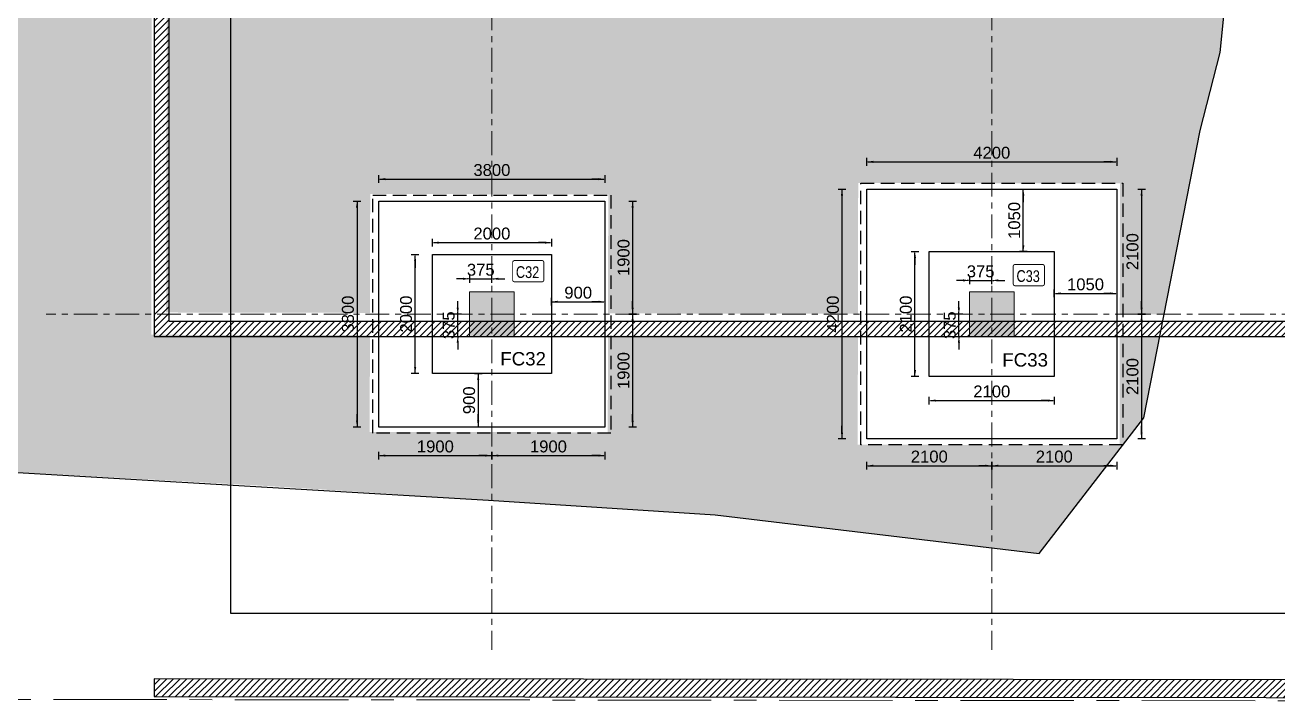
# Model space of a CAD drawing. Extents: x 1878645 to 3043969, y -1160829 to -603973.
# Drawn here: x 2087886 to 2108940, y -683614 to -672232 of the extents above; entities that cross this region are included whole.
import ezdxf
from ezdxf.enums import TextEntityAlignment as Align

# ---------------------------------------------------------------- set-up
doc = ezdxf.new("R2010")
doc.units = 0
doc.header["$LTSCALE"] = 100
doc.header["$PDMODE"] = 66
for name, pattern in [('Center', [50.8, 31.75, -6.35, 6.35, -6.35]), ('Grids', [7, 4, -1, 1, -1]), ('SCHidden', [0.375, 0.25, -0.125])]:
    doc.linetypes.add(name, pattern=pattern)
doc.layers.get('Defpoints').update_dxf_attribs({"lineweight": 0})
for name, color, linetype in [('A-DIMN-100', 5, 'Continuous'), ('COMMENTS', 30, 'Continuous'), ('Dim', 3, 'Continuous'), ('Footing', 5, 'Continuous'), ('Footing Nos', 4, 'Continuous'), ('LATLONG', 7, 'Continuous'), ('PCC', 2, 'Continuous'), ('RETAIN-WALL', 1, 'Continuous')]:
    doc.layers.add(name, color=color, linetype=linetype)
for name, color, linetype, lineweight in [('A-GRID', 8, 'Grids', 0), ('A-SITE-BDRY', 6, 'Center', 70), ('ECO COL', 6, 'Continuous', 0), ('Eco_  CNO', 7, 'Continuous', 25)]:
    doc.layers.add(name, color=color, linetype=linetype, lineweight=lineweight)
doc.styles.add('ARIAL', font='arial.ttf')
doc.styles.add('ITA', font='simplex.shx')
doc.styles.add('SC-BBS1', font='SansSerif')
doc.dimstyles.new('A-150-DIM-EXT_MAIN(FT)', dxfattribs={"dimscale": 0, "dimtxt": 200, "dimasz": 18, "dimexe": 100, "dimexo": 100, "dimgap": 50, "dimtad": 1, "dimdec": 0, "dimdsep": 46, "dimtxsty": 'ARIAL', "dimblk": 'A3', "dimcen": 0.025, "dimse1": 1, "dimse2": 1, "dimclrd": 256, "dimclre": 256, "dimclrt": 7, "dimazin": 2, "dimtfac": 1, "dimtdec": 0, "dimtix": 1, "dimtmove": 2, "dimatfit": 3, "dimldrblk": 'WSA-DOT-100', "dimfxl": 1, "dimtolj": 1, "dimtzin": 0, "dimarcsym": 0})

# ---------------------------------------------------------------- blocks, each defined once
blk = doc.blocks.new('A2')
at = {"layer": 'Dim', "linetype": 'ByBlock', "lineweight": -2, "extrusion": (0, 0, -1)}
blk.add_lwpolyline([(6, 0), (12.2, 0)], dxfattribs=at)
blk.add_solid([(6, -1), (0, 0), (6, 1)], dxfattribs=at)
blk = doc.blocks.new('A3')
at = {"layer": 'Dim', "linetype": 'ByBlock', "lineweight": -2}
blk.add_line((0, 3.6), (0, -3.6), dxfattribs=at)
blk.add_blockref('A2', (0, 0), dxfattribs=at)
blk = doc.blocks.new('*D380')
at = {"layer": 'Defpoints', "color": 0, "transparency": 16777216}
for p in [(2095731, -676499), (2095356, -676717), (2095731, -676717)]:
    blk.add_point(p, dxfattribs=at)
at = {"layer": 'Dim', "lineweight": -2, "transparency": 16777216}
for p, q in [((2095338, -676499), (2095320, -676499)), ((2095356, -676499), (2095731, -676499)), ((2095749, -676499), (2095767, -676499))]:
    blk.add_line(p, q, dxfattribs=at)
at = {"layer": 'Dim', "lineweight": -2, "transparency": 16777216, "xscale": 18, "yscale": 18, "zscale": 18}
blk.add_blockref('A3', (2095356, -676499), dxfattribs=at)
at = {"layer": 'Dim', "lineweight": -2, "transparency": 16777216, "xscale": 18, "yscale": 18, "zscale": 18, "rotation": 180}
blk.add_blockref('A3', (2095731, -676499), dxfattribs=at)
at = {"layer": 'Dim', "color": 7, "transparency": 16777216, "insert": (2095544, -676347), "char_height": 200, "attachment_point": 5, "style": 'ARIAL'}
blk.add_mtext('\\A1;375', dxfattribs=at)
blk = doc.blocks.new('WSA-DOT-100')
at = {"layer": 'A-DIMN-100', "color": 5}
for p, q in [((0, -200), (0, 200)), ((-200, 0), (200, 0))]:
    blk.add_line(p, q, dxfattribs=at)
at = {"layer": 'A-DIMN-100', "color": 1, "const_width": 60}
blk.add_lwpolyline([(-30, 0, 1), (30, 0, 1)], format="xyb", close=True, dxfattribs=at)
blk = doc.blocks.new('*D381')
at = {"layer": 'Defpoints', "color": 0, "transparency": 16777216}
for p in [(2095157, -677092), (2095356, -677092), (2095356, -677467)]:
    blk.add_point(p, dxfattribs=at)
at = {"layer": 'Dim', "lineweight": -2, "transparency": 16777216}
for p, q in [((2095157, -677074), (2095157, -677056)), ((2095157, -677467), (2095157, -677092)), ((2095157, -677485), (2095157, -677503))]:
    blk.add_line(p, q, dxfattribs=at)
at = {"layer": 'Dim', "lineweight": -2, "transparency": 16777216, "xscale": 18, "yscale": 18, "zscale": 18}
for p, rotation in [((2095157, -677092), 270), ((2095157, -677467), 90)]:
    blk.add_blockref('A3', p, dxfattribs=dict(at, rotation=rotation))
at = {"layer": 'Dim', "color": 7, "transparency": 16777216, "insert": (2095005, -677280), "char_height": 200, "attachment_point": 5, "rotation": 90, "style": 'ARIAL'}
blk.add_mtext('\\A1;375', dxfattribs=at)
blk = doc.blocks.new('*D382')
at = {"layer": 'Defpoints', "color": 0, "transparency": 16777216}
for p in [(2096731, -676876), (2097631, -676876), (2097631, -676885)]:
    blk.add_point(p, dxfattribs=at)
at = {"layer": 'Dim', "lineweight": -2, "transparency": 16777216}
blk.add_line((2096749, -676885), (2097613, -676885), dxfattribs=at)
at = {"layer": 'Dim', "lineweight": -2, "transparency": 16777216, "xscale": 18, "yscale": 18, "zscale": 18, "rotation": 180}
blk.add_blockref('A3', (2096731, -676885), dxfattribs=at)
at = {"layer": 'Dim', "lineweight": -2, "transparency": 16777216, "xscale": 18, "yscale": 18, "zscale": 18}
blk.add_blockref('A3', (2097631, -676885), dxfattribs=at)
at = {"layer": 'Dim', "color": 7, "transparency": 16777216, "insert": (2097181, -676733), "char_height": 200, "attachment_point": 5, "style": 'ARIAL'}
blk.add_mtext('\\A1;900', dxfattribs=at)
blk = doc.blocks.new('*D383')
at = {"layer": 'Defpoints', "color": 0, "transparency": 16777216}
for p in [(2095526, -678092), (2095501, -678992), (2095526, -678992)]:
    blk.add_point(p, dxfattribs=at)
at = {"layer": 'Dim', "lineweight": -2, "transparency": 16777216}
blk.add_line((2095501, -678110), (2095501, -678974), dxfattribs=at)
at = {"layer": 'Dim', "lineweight": -2, "transparency": 16777216, "xscale": 18, "yscale": 18, "zscale": 18}
for p, rotation in [((2095501, -678092), 90), ((2095501, -678992), 270)]:
    blk.add_blockref('A3', p, dxfattribs=dict(at, rotation=rotation))
at = {"layer": 'Dim', "color": 7, "transparency": 16777216, "insert": (2095349, -678542), "char_height": 200, "attachment_point": 5, "rotation": 90, "style": 'ARIAL'}
blk.add_mtext('\\A1;900', dxfattribs=at)
blk = doc.blocks.new('*D384')
at = {"layer": 'Defpoints', "color": 0, "transparency": 16777216}
for p in [(2094441, -676092), (2094731, -676092), (2094731, -678092)]:
    blk.add_point(p, dxfattribs=at)
at = {"layer": 'Dim', "lineweight": -2, "transparency": 16777216}
blk.add_line((2094441, -678074), (2094441, -676110), dxfattribs=at)
at = {"layer": 'Dim', "lineweight": -2, "transparency": 16777216, "xscale": 18, "yscale": 18, "zscale": 18}
for p, rotation in [((2094441, -676092), 90), ((2094441, -678092), 270)]:
    blk.add_blockref('A3', p, dxfattribs=dict(at, rotation=rotation))
at = {"layer": 'Dim', "color": 7, "transparency": 16777216, "insert": (2094289, -677092), "char_height": 200, "attachment_point": 5, "rotation": 90, "style": 'ARIAL'}
blk.add_mtext('\\A1;2000', dxfattribs=at)
blk = doc.blocks.new('*D385')
at = {"layer": 'Defpoints', "color": 0, "transparency": 16777216}
for p in [(2096731, -675891), (2094731, -676092), (2096731, -676092)]:
    blk.add_point(p, dxfattribs=at)
at = {"layer": 'Dim', "lineweight": -2, "transparency": 16777216}
blk.add_line((2094749, -675891), (2096713, -675891), dxfattribs=at)
at = {"layer": 'Dim', "lineweight": -2, "transparency": 16777216, "xscale": 18, "yscale": 18, "zscale": 18, "rotation": 180}
blk.add_blockref('A3', (2094731, -675891), dxfattribs=at)
at = {"layer": 'Dim', "lineweight": -2, "transparency": 16777216, "xscale": 18, "yscale": 18, "zscale": 18}
blk.add_blockref('A3', (2096731, -675891), dxfattribs=at)
at = {"layer": 'Dim', "color": 7, "transparency": 16777216, "insert": (2095731, -675739), "char_height": 200, "attachment_point": 5, "style": 'ARIAL'}
blk.add_mtext('\\A1;2000', dxfattribs=at)
blk = doc.blocks.new('*D386')
at = {"layer": 'Defpoints', "color": 0, "transparency": 16777216}
for p in [(2093831, -675192), (2093465, -678992), (2093831, -678992)]:
    blk.add_point(p, dxfattribs=at)
at = {"layer": 'Dim', "lineweight": -2, "transparency": 16777216}
blk.add_line((2093465, -675210), (2093465, -678974), dxfattribs=at)
at = {"layer": 'Dim', "lineweight": -2, "transparency": 16777216, "xscale": 18, "yscale": 18, "zscale": 18}
for p, rotation in [((2093465, -675192), 90), ((2093465, -678992), 270)]:
    blk.add_blockref('A3', p, dxfattribs=dict(at, rotation=rotation))
at = {"layer": 'Dim', "color": 7, "transparency": 16777216, "insert": (2093312, -677092), "char_height": 200, "attachment_point": 5, "rotation": 90, "style": 'ARIAL'}
blk.add_mtext('\\A1;3800', dxfattribs=at)
blk = doc.blocks.new('*D387')
at = {"layer": 'Defpoints', "color": 0, "transparency": 16777216}
for p in [(2097631, -674823), (2093831, -675192), (2097631, -675192)]:
    blk.add_point(p, dxfattribs=at)
at = {"layer": 'Dim', "lineweight": -2, "transparency": 16777216}
blk.add_line((2093849, -674823), (2097613, -674823), dxfattribs=at)
at = {"layer": 'Dim', "lineweight": -2, "transparency": 16777216, "xscale": 18, "yscale": 18, "zscale": 18, "rotation": 180}
blk.add_blockref('A3', (2093831, -674823), dxfattribs=at)
at = {"layer": 'Dim', "lineweight": -2, "transparency": 16777216, "xscale": 18, "yscale": 18, "zscale": 18}
blk.add_blockref('A3', (2097631, -674823), dxfattribs=at)
at = {"layer": 'Dim', "color": 7, "transparency": 16777216, "insert": (2095731, -674671), "char_height": 200, "attachment_point": 5, "style": 'ARIAL'}
blk.add_mtext('\\A1;3800', dxfattribs=at)
blk = doc.blocks.new('*D388')
at = {"layer": 'Defpoints', "color": 0, "transparency": 16777216}
for p in [(2097731, -675192), (2097631, -677092), (2098096, -677092)]:
    blk.add_point(p, dxfattribs=at)
at = {"layer": 'Dim', "lineweight": -2, "transparency": 16777216}
blk.add_line((2098096, -675210), (2098096, -677074), dxfattribs=at)
at = {"layer": 'Dim', "lineweight": -2, "transparency": 16777216, "xscale": 18, "yscale": 18, "zscale": 18}
for p, rotation in [((2098096, -675192), 90), ((2098096, -677092), 270)]:
    blk.add_blockref('A3', p, dxfattribs=dict(at, rotation=rotation))
at = {"layer": 'Dim', "color": 7, "transparency": 16777216, "insert": (2097944, -676142), "char_height": 200, "attachment_point": 5, "rotation": 90, "style": 'ARIAL'}
blk.add_mtext('\\A1;1900', dxfattribs=at)
blk = doc.blocks.new('*D389')
at = {"layer": 'Defpoints', "color": 0, "transparency": 16777216}
for p in [(2097631, -677092), (2097631, -678992), (2098096, -678992)]:
    blk.add_point(p, dxfattribs=at)
at = {"layer": 'Dim', "lineweight": -2, "transparency": 16777216}
blk.add_line((2098096, -677110), (2098096, -678974), dxfattribs=at)
at = {"layer": 'Dim', "lineweight": -2, "transparency": 16777216, "xscale": 18, "yscale": 18, "zscale": 18}
for p, rotation in [((2098096, -677092), 90), ((2098096, -678992), 270)]:
    blk.add_blockref('A3', p, dxfattribs=dict(at, rotation=rotation))
at = {"layer": 'Dim', "color": 7, "transparency": 16777216, "insert": (2097944, -678042), "char_height": 200, "attachment_point": 5, "rotation": 90, "style": 'ARIAL'}
blk.add_mtext('\\A1;1900', dxfattribs=at)
blk = doc.blocks.new('*D390')
at = {"layer": 'Defpoints', "color": 0, "transparency": 16777216}
for p in [(2093831, -678992), (2095731, -678992), (2095731, -679471)]:
    blk.add_point(p, dxfattribs=at)
at = {"layer": 'Dim', "lineweight": -2, "transparency": 16777216}
blk.add_line((2093849, -679471), (2095713, -679471), dxfattribs=at)
at = {"layer": 'Dim', "lineweight": -2, "transparency": 16777216, "xscale": 18, "yscale": 18, "zscale": 18, "rotation": 180}
blk.add_blockref('A3', (2093831, -679471), dxfattribs=at)
at = {"layer": 'Dim', "lineweight": -2, "transparency": 16777216, "xscale": 18, "yscale": 18, "zscale": 18}
blk.add_blockref('A3', (2095731, -679471), dxfattribs=at)
at = {"layer": 'Dim', "color": 7, "transparency": 16777216, "insert": (2094781, -679319), "char_height": 200, "attachment_point": 5, "style": 'ARIAL'}
blk.add_mtext('\\A1;1900', dxfattribs=at)
blk = doc.blocks.new('*D391')
at = {"layer": 'Defpoints', "color": 0, "transparency": 16777216}
for p in [(2095731, -678992), (2097631, -678992), (2097631, -679471)]:
    blk.add_point(p, dxfattribs=at)
at = {"layer": 'Dim', "lineweight": -2, "transparency": 16777216}
blk.add_line((2095749, -679471), (2097613, -679471), dxfattribs=at)
at = {"layer": 'Dim', "lineweight": -2, "transparency": 16777216, "xscale": 18, "yscale": 18, "zscale": 18, "rotation": 180}
blk.add_blockref('A3', (2095731, -679471), dxfattribs=at)
at = {"layer": 'Dim', "lineweight": -2, "transparency": 16777216, "xscale": 18, "yscale": 18, "zscale": 18}
blk.add_blockref('A3', (2097631, -679471), dxfattribs=at)
at = {"layer": 'Dim', "color": 7, "transparency": 16777216, "insert": (2096681, -679319), "char_height": 200, "attachment_point": 5, "style": 'ARIAL'}
blk.add_mtext('\\A1;1900', dxfattribs=at)
blk = doc.blocks.new('*D392')
at = {"layer": 'Defpoints', "color": 0, "transparency": 16777216}
for p in [(2104131, -676526), (2103756, -676717), (2104131, -676717)]:
    blk.add_point(p, dxfattribs=at)
at = {"layer": 'Dim', "lineweight": -2, "transparency": 16777216}
for p, q in [((2103738, -676526), (2103720, -676526)), ((2103756, -676526), (2104131, -676526)), ((2104149, -676526), (2104167, -676526))]:
    blk.add_line(p, q, dxfattribs=at)
at = {"layer": 'Dim', "lineweight": -2, "transparency": 16777216, "xscale": 18, "yscale": 18, "zscale": 18}
blk.add_blockref('A3', (2103756, -676526), dxfattribs=at)
at = {"layer": 'Dim', "lineweight": -2, "transparency": 16777216, "xscale": 18, "yscale": 18, "zscale": 18, "rotation": 180}
blk.add_blockref('A3', (2104131, -676526), dxfattribs=at)
at = {"layer": 'Dim', "color": 7, "transparency": 16777216, "insert": (2103944, -676374), "char_height": 200, "attachment_point": 5, "style": 'ARIAL'}
blk.add_mtext('\\A1;375', dxfattribs=at)
blk = doc.blocks.new('*D393')
at = {"layer": 'Defpoints', "color": 0, "transparency": 16777216}
for p in [(2103578, -677092), (2103756, -677092), (2103756, -677467)]:
    blk.add_point(p, dxfattribs=at)
at = {"layer": 'Dim', "lineweight": -2, "transparency": 16777216}
for p, q in [((2103578, -677074), (2103578, -677056)), ((2103578, -677467), (2103578, -677092)), ((2103578, -677485), (2103578, -677503))]:
    blk.add_line(p, q, dxfattribs=at)
at = {"layer": 'Dim', "lineweight": -2, "transparency": 16777216, "xscale": 18, "yscale": 18, "zscale": 18}
for p, rotation in [((2103578, -677092), 270), ((2103578, -677467), 90)]:
    blk.add_blockref('A3', p, dxfattribs=dict(at, rotation=rotation))
at = {"layer": 'Dim', "color": 7, "transparency": 16777216, "insert": (2103425, -677280), "char_height": 200, "attachment_point": 5, "rotation": 90, "style": 'ARIAL'}
blk.add_mtext('\\A1;375', dxfattribs=at)
blk = doc.blocks.new('*D394')
at = {"layer": 'Defpoints', "color": 0, "transparency": 16777216}
for p in [(2105181, -676755), (2106231, -676745), (2106231, -676755)]:
    blk.add_point(p, dxfattribs=at)
at = {"layer": 'Dim', "lineweight": -2, "transparency": 16777216}
blk.add_line((2105199, -676745), (2106213, -676745), dxfattribs=at)
at = {"layer": 'Dim', "lineweight": -2, "transparency": 16777216, "xscale": 18, "yscale": 18, "zscale": 18, "rotation": 180}
blk.add_blockref('A3', (2105181, -676745), dxfattribs=at)
at = {"layer": 'Dim', "lineweight": -2, "transparency": 16777216, "xscale": 18, "yscale": 18, "zscale": 18}
blk.add_blockref('A3', (2106231, -676745), dxfattribs=at)
at = {"layer": 'Dim', "color": 7, "transparency": 16777216, "insert": (2105706, -676593), "char_height": 200, "attachment_point": 5, "style": 'ARIAL'}
blk.add_mtext('\\A1;1050', dxfattribs=at)
blk = doc.blocks.new('*D395')
at = {"layer": 'Defpoints', "color": 0, "transparency": 16777216}
for p in [(2104651, -674992), (2104661, -674992), (2104651, -676042)]:
    blk.add_point(p, dxfattribs=at)
at = {"layer": 'Dim', "lineweight": -2, "transparency": 16777216}
blk.add_line((2104661, -676024), (2104661, -675010), dxfattribs=at)
at = {"layer": 'Dim', "lineweight": -2, "transparency": 16777216, "xscale": 18, "yscale": 18, "zscale": 18}
for p, rotation in [((2104661, -674992), 90), ((2104661, -676042), 270)]:
    blk.add_blockref('A3', p, dxfattribs=dict(at, rotation=rotation))
at = {"layer": 'Dim', "color": 7, "transparency": 16777216, "insert": (2104509, -675517), "char_height": 200, "attachment_point": 5, "rotation": 90, "style": 'ARIAL'}
blk.add_mtext('\\A1;1050', dxfattribs=at)
blk = doc.blocks.new('*D396')
at = {"layer": 'Defpoints', "color": 0, "transparency": 16777216}
for p in [(2103081, -678142), (2105181, -678142), (2105181, -678546)]:
    blk.add_point(p, dxfattribs=at)
at = {"layer": 'Dim', "lineweight": -2, "transparency": 16777216}
blk.add_line((2103099, -678546), (2105163, -678546), dxfattribs=at)
at = {"layer": 'Dim', "lineweight": -2, "transparency": 16777216, "xscale": 18, "yscale": 18, "zscale": 18, "rotation": 180}
blk.add_blockref('A3', (2103081, -678546), dxfattribs=at)
at = {"layer": 'Dim', "lineweight": -2, "transparency": 16777216, "xscale": 18, "yscale": 18, "zscale": 18}
blk.add_blockref('A3', (2105181, -678546), dxfattribs=at)
at = {"layer": 'Dim', "color": 7, "transparency": 16777216, "insert": (2104131, -678394), "char_height": 200, "attachment_point": 5, "style": 'ARIAL'}
blk.add_mtext('\\A1;2100', dxfattribs=at)
blk = doc.blocks.new('*D397')
at = {"layer": 'Defpoints', "color": 0, "transparency": 16777216}
for p in [(2102840, -676042), (2103081, -676042), (2103081, -678142)]:
    blk.add_point(p, dxfattribs=at)
at = {"layer": 'Dim', "lineweight": -2, "transparency": 16777216}
blk.add_line((2102840, -678124), (2102840, -676060), dxfattribs=at)
at = {"layer": 'Dim', "lineweight": -2, "transparency": 16777216, "xscale": 18, "yscale": 18, "zscale": 18}
for p, rotation in [((2102840, -676042), 90), ((2102840, -678142), 270)]:
    blk.add_blockref('A3', p, dxfattribs=dict(at, rotation=rotation))
at = {"layer": 'Dim', "color": 7, "transparency": 16777216, "insert": (2102688, -677092), "char_height": 200, "attachment_point": 5, "rotation": 90, "style": 'ARIAL'}
blk.add_mtext('\\A1;2100', dxfattribs=at)
blk = doc.blocks.new('*D398')
at = {"layer": 'Defpoints', "color": 0, "transparency": 16777216}
for p in [(2102031, -674992), (2101614, -679192), (2102031, -679192)]:
    blk.add_point(p, dxfattribs=at)
at = {"layer": 'Dim', "lineweight": -2, "transparency": 16777216}
blk.add_line((2101614, -675010), (2101614, -679174), dxfattribs=at)
at = {"layer": 'Dim', "lineweight": -2, "transparency": 16777216, "xscale": 18, "yscale": 18, "zscale": 18}
for p, rotation in [((2101614, -674992), 90), ((2101614, -679192), 270)]:
    blk.add_blockref('A3', p, dxfattribs=dict(at, rotation=rotation))
at = {"layer": 'Dim', "color": 7, "transparency": 16777216, "insert": (2101462, -677092), "char_height": 200, "attachment_point": 5, "rotation": 90, "style": 'ARIAL'}
blk.add_mtext('\\A1;4200', dxfattribs=at)
blk = doc.blocks.new('*D399')
at = {"layer": 'Defpoints', "color": 0, "transparency": 16777216}
for p in [(2106231, -674532), (2102031, -674992), (2106231, -674992)]:
    blk.add_point(p, dxfattribs=at)
at = {"layer": 'Dim', "lineweight": -2, "transparency": 16777216}
blk.add_line((2102049, -674532), (2106213, -674532), dxfattribs=at)
at = {"layer": 'Dim', "lineweight": -2, "transparency": 16777216, "xscale": 18, "yscale": 18, "zscale": 18, "rotation": 180}
blk.add_blockref('A3', (2102031, -674532), dxfattribs=at)
at = {"layer": 'Dim', "lineweight": -2, "transparency": 16777216, "xscale": 18, "yscale": 18, "zscale": 18}
blk.add_blockref('A3', (2106231, -674532), dxfattribs=at)
at = {"layer": 'Dim', "color": 7, "transparency": 16777216, "insert": (2104131, -674380), "char_height": 200, "attachment_point": 5, "style": 'ARIAL'}
blk.add_mtext('\\A1;4200', dxfattribs=at)
blk = doc.blocks.new('*D400')
at = {"layer": 'Defpoints', "color": 0, "transparency": 16777216}
for p in [(2106231, -674992), (2106231, -677092), (2106648, -677092)]:
    blk.add_point(p, dxfattribs=at)
at = {"layer": 'Dim', "lineweight": -2, "transparency": 16777216}
blk.add_line((2106648, -675010), (2106648, -677074), dxfattribs=at)
at = {"layer": 'Dim', "lineweight": -2, "transparency": 16777216, "xscale": 18, "yscale": 18, "zscale": 18}
for p, rotation in [((2106648, -674992), 90), ((2106648, -677092), 270)]:
    blk.add_blockref('A3', p, dxfattribs=dict(at, rotation=rotation))
at = {"layer": 'Dim', "color": 7, "transparency": 16777216, "insert": (2106496, -676042), "char_height": 200, "attachment_point": 5, "rotation": 90, "style": 'ARIAL'}
blk.add_mtext('\\A1;2100', dxfattribs=at)
blk = doc.blocks.new('*D401')
at = {"layer": 'Defpoints', "color": 0, "transparency": 16777216}
for p in [(2106231, -677092), (2106231, -679192), (2106648, -679192)]:
    blk.add_point(p, dxfattribs=at)
at = {"layer": 'Dim', "lineweight": -2, "transparency": 16777216}
blk.add_line((2106648, -677110), (2106648, -679174), dxfattribs=at)
at = {"layer": 'Dim', "lineweight": -2, "transparency": 16777216, "xscale": 18, "yscale": 18, "zscale": 18}
for p, rotation in [((2106648, -677092), 90), ((2106648, -679192), 270)]:
    blk.add_blockref('A3', p, dxfattribs=dict(at, rotation=rotation))
at = {"layer": 'Dim', "color": 7, "transparency": 16777216, "insert": (2106496, -678142), "char_height": 200, "attachment_point": 5, "rotation": 90, "style": 'ARIAL'}
blk.add_mtext('\\A1;2100', dxfattribs=at)
blk = doc.blocks.new('*D402')
at = {"layer": 'Defpoints', "color": 0, "transparency": 16777216}
for p in [(2102031, -679192), (2104131, -679192), (2104131, -679642)]:
    blk.add_point(p, dxfattribs=at)
at = {"layer": 'Dim', "lineweight": -2, "transparency": 16777216}
blk.add_line((2102049, -679642), (2104113, -679642), dxfattribs=at)
at = {"layer": 'Dim', "lineweight": -2, "transparency": 16777216, "xscale": 18, "yscale": 18, "zscale": 18, "rotation": 180}
blk.add_blockref('A3', (2102031, -679642), dxfattribs=at)
at = {"layer": 'Dim', "lineweight": -2, "transparency": 16777216, "xscale": 18, "yscale": 18, "zscale": 18}
blk.add_blockref('A3', (2104131, -679642), dxfattribs=at)
at = {"layer": 'Dim', "color": 7, "transparency": 16777216, "insert": (2103081, -679489), "char_height": 200, "attachment_point": 5, "style": 'ARIAL'}
blk.add_mtext('\\A1;2100', dxfattribs=at)
blk = doc.blocks.new('*D403')
at = {"layer": 'Defpoints', "color": 0, "transparency": 16777216}
for p in [(2104131, -679192), (2106231, -679192), (2106231, -679642)]:
    blk.add_point(p, dxfattribs=at)
at = {"layer": 'Dim', "lineweight": -2, "transparency": 16777216}
blk.add_line((2104149, -679642), (2106213, -679642), dxfattribs=at)
at = {"layer": 'Dim', "lineweight": -2, "transparency": 16777216, "xscale": 18, "yscale": 18, "zscale": 18, "rotation": 180}
blk.add_blockref('A3', (2104131, -679642), dxfattribs=at)
at = {"layer": 'Dim', "lineweight": -2, "transparency": 16777216, "xscale": 18, "yscale": 18, "zscale": 18}
blk.add_blockref('A3', (2106231, -679642), dxfattribs=at)
at = {"layer": 'Dim', "color": 7, "transparency": 16777216, "insert": (2105181, -679489), "char_height": 200, "attachment_point": 5, "style": 'ARIAL'}
blk.add_mtext('\\A1;2100', dxfattribs=at)
blk = doc.blocks.new('Co')
at = {"const_width": 0.75}
blk.add_lwpolyline([(-12.57, -7.17), (-12.57, 6.59, -0.414214), (-11.07, 8.09), (10.51, 8.09, -0.414214), (12.01, 6.59), (12.01, -7.17, -0.414214), (10.51, -8.67), (-11.07, -8.67, -0.414214)], format="xyb", close=True, dxfattribs=at)
at = {"style": 'ITA', "width": 0.669972}
blk.add_attdef('COL', text='', height=10.5, rotation=0.63804, dxfattribs=at).set_placement((-9.93, -5.51), (8.49, -5.3), align=Align.FIT)
blk = doc.blocks.new('zw$E91A')
at = {"layer": 'LATLONG'}
h = blk.add_hatch(dxfattribs=at)
h.set_pattern_fill('DOTS', color=34, scale=5000, angle=14.7135)
h.set_pattern_definition([(14.7135214, (-3858170.47, -4315245.76), (71.755536, 341.937795), [0, -312.5])])
h.paths.add_polyline_path([(30879, 22964), (25906, 22973), (25902, 20848), (23777, 20852), (23770, 17252), (26295, 17247), (26290, 14722), (28215, 14719), (28395, 18803)])
h.paths.add_polyline_path([(31009, 24638), (25909, 24648), (25906, 22973), (30879, 22964), (31006, 23177)])
h.paths.add_polyline_path([(32132, 26736), (23788, 26752), (23785, 25102), (25910, 25098), (25909, 24648), (31009, 24638), (31010, 25088), (32146, 25086), (32529, 25728)])
h.paths.add_polyline_path([(30307, 28840), (25667, 28849), (25665, 27499), (23790, 27502), (23788, 26752), (32132, 26736), (31836, 27487), (31265, 27488), (31266, 28057)])
h.paths.add_polyline_path([(23777, 20852), (21652, 20856), (21656, 22981), (17506, 22989), (17502, 20864), (15377, 20868), (15370, 17193), (17820, 17189), (17815, 14739), (21240, 14732), (21245, 17257), (23770, 17252)])
h.paths.add_polyline_path([(15377, 20868), (15252, 20868), (15250, 19919), (9950, 19929), (9940, 14754), (12915, 14748), (12920, 17198), (15370, 17193)])
h.paths.add_polyline_path([(9701, 20179), (15001, 20169), (15002, 20869), (13252, 20872), (13256, 22997), (8290, 23007), (6636, 19873), (3573, 12845), (838, 5315), (0, 1230), (5030, 1501), (11733, 1129), (15339, 896), (15341, 2043), (13341, 2047), (13344, 3672), (9669, 3679)])
h.paths.add_polyline_path([(12915, 14748), (9940, 14754), (9933, 10979), (15358, 10968), (15361, 12293), (12911, 12298)], flags=17)
h.paths.add_polyline_path([(21240, 14732), (17815, 14739), (17811, 12289), (15361, 12293), (15358, 10968), (23758, 10952), (23760, 12202), (21235, 12207)])
h.paths.add_polyline_path([(23758, 10952), (15358, 10968), (15349, 6043), (17349, 6039), (17345, 4039), (21545, 4031), (21549, 6231), (23749, 6227)])
h.paths.add_polyline_path([(15358, 10968), (9933, 10979), (9920, 4054), (13345, 4047), (13349, 6047), (15349, 6043)], flags=17)
h.paths.add_polyline_path([(27866, 10944), (23758, 10952), (23749, 6227), (25949, 6223), (25945, 4023), (26690, 4022), (27298, 7113), (27633, 8423)])
h.paths.add_polyline_path([(26290, 14722), (26190, 14723), (26186, 12298), (23761, 12302), (23760, 12202), (26285, 12197)])
h.paths.add_polyline_path([(28215, 14719), (26290, 14722), (26285, 12197), (23760, 12202), (23758, 10952), (27866, 10944)])
h.paths.add_polyline_path([(21544, 3657), (17344, 3665), (17341, 2039), (15341, 2043), (15339, 896), (19147, 650), (23737, 102), (23741, 1827), (21541, 1831)])
h.paths.add_polyline_path([(23741, 1827), (23737, 102), (24590, 0), (26348, 2280), (26617, 3647), (25944, 3648), (25941, 1823)])
h.paths.add_polyline_path([(17509, 24664), (17506, 22989), (21656, 22981), (21659, 24656)])
h.paths.add_polyline_path([(23788, 26752), (15388, 26768), (15385, 25118), (17510, 25114), (17509, 24664), (21659, 24656), (21660, 25106), (23785, 25102)])
h.paths.add_polyline_path([(13259, 24672), (9832, 24679), (8747, 23873), (8290, 23007), (13256, 22997)])
h.paths.add_polyline_path([(15013, 26769), (11110, 26776), (10546, 25209), (9832, 24679), (13259, 24672), (13260, 25122), (15010, 25119)])
h.paths.add_polyline_path([(13842, 28871), (11865, 28875), (11110, 26776), (15013, 26769), (15015, 27844), (13840, 27846)])
h.paths.add_polyline_path([(21917, 28856), (16942, 28865), (16940, 27840), (15390, 27843), (15388, 26768), (23788, 26752), (23790, 27502), (21915, 27506)])
h.paths.add_polyline_path([(17394, 31616), (15397, 31507), (15396, 30943), (16946, 30940), (16944, 29766), (21919, 29756), (21921, 30923)])
h.paths.add_polyline_path([(13846, 30946), (15396, 30943), (15397, 31507), (12790, 31365), (12642, 30916), (12470, 30557), (12054, 29400), (13843, 29396)])
h.paths.add_polyline_path([(13116, 32353), (12790, 31365), (15397, 31507), (15398, 31956)])
h.paths.add_polyline_path([(12054, 29400), (11865, 28875), (13842, 28871), (13843, 29396)])
h.paths.add_polyline_path([(16943, 29390), (16942, 28865), (21917, 28856), (21918, 29381)])
h.paths.add_polyline_path([(25672, 31204), (25669, 30102), (26919, 29747), (29201, 29742), (28881, 30004)], flags=17)
h.paths.add_polyline_path([(23022, 31923), (17394, 31616), (21921, 30923), (21922, 31256), (23797, 31252), (23798, 31725)])
h.paths.add_polyline_path([(25668, 29374), (25667, 28849), (30307, 28840), (29662, 29366)])
h.paths.add_polyline_path([(25669, 30102), (25669, 29749), (26919, 29747)], flags=17)
h.paths.add_polyline_path([(15399, 32362), (15398, 31956), (17006, 31676), (17394, 31616), (23022, 31923), (21218, 32384)])
h.paths.add_polyline_path([(15399, 32362), (13116, 32353), (15398, 31956)])
h.paths.add_polyline_path([(15398, 31956), (15397, 31507), (17394, 31616), (17006, 31676)])
h.paths.add_polyline_path([(32262, 32427), (23798, 31965), (23798, 31725), (25318, 31336), (25552, 31249), (25672, 31249), (25672, 31204), (28881, 30004), (29201, 29742), (31269, 29738), (31272, 31238), (32141, 31236)])
h.paths.add_polyline_path([(29662, 29366), (30307, 28840), (31267, 28838), (31268, 29363)], flags=17)
h.paths.add_polyline_path([(23799, 32394), (23798, 31965), (32262, 32427)])
h.paths.add_polyline_path([(23799, 32394), (21218, 32384), (23022, 31923), (23798, 31965)])
at = {"layer": 'COMMENTS'}
for points in [[(24590, 0), (26348, 2280), (27298, 7113), (27633, 8423), (28176, 13833), (28395, 18803), (32529, 25728), (31775, 27641), (32262, 32427)], [(31775, 27641), (28881, 30004), (25318, 31336), (23022, 31923), (17394, 31616), (13116, 32353), (12642, 30916), (11806, 29168), (10546, 25209), (8747, 23873), (6636, 19873), (3573, 12845), (838, 5315), (0, 1230), (5030, 1501), (15339, 896), (19147, 650), (24590, 0)]]:
    blk.add_lwpolyline(points, dxfattribs=at)
blk = doc.blocks.new('G$C92EAE22F')
at = {"layer": 'RETAIN-WALL', "lineweight": -3}
h = blk.add_hatch(dxfattribs=at)
h.set_pattern_fill('ANSI31', color=11, scale=25)
h.set_pattern_definition([(45, (-2234185.81, 595374.29), (-56.1266008, 56.1266008), [])])
edge = h.paths.add_edge_path()
edge.add_line((33123, 0), (33123, 250))
edge.add_line((33123, 250), (223, 250))
edge.add_line((223, 250), (223, 16250))
edge.add_line((223, 16250), (5523, 16250))
edge.add_line((5523, 16250), (5523, 25850))
edge.add_line((5523, 25850), (28573, 25850))
edge.add_line((28573, 25850), (28573, 28300))
edge.add_line((28573, 28300), (61173, 28300))
edge.add_line((61173, 28300), (61173, 251))
edge.add_line((61173, 251), (50723, 250))
edge.add_line((50723, 250), (50723, 0))
edge.add_line((50723, 0), (61423, 1))
edge.add_line((61423, 1), (61423, 28550))
edge.add_line((61423, 28550), (28323, 28550))
edge.add_line((28323, 28550), (28323, 26100))
edge.add_line((28323, 26100), (5273, 26100))
edge.add_line((5273, 26100), (5273, 16500))
edge.add_line((5273, 16500), (-27, 16500))
edge.add_line((-27, 16500), (-27, 0))
edge.add_line((-27, 0), (33123, 0))
h = blk.add_hatch(dxfattribs=at)
h.set_pattern_fill('ANSI31', color=11, scale=25)
h.set_pattern_definition([(45, (-2090083.28, 677467.34), (-56.1266008, 56.1266008), [])])
h.paths.add_polyline_path([(43573, -4000), (43273, -4000), (43273, -5792), (-27, -5757), (-27, -6057), (43573, -6093)])
for points in [[(33123, 0), (33123, 250), (223, 250), (223, 16250), (5523, 16250), (5523, 25850), (28573, 25850), (28573, 28300), (61173, 28300), (61173, 251), (50723, 250), (50723, 0), (61423, 1), (61423, 28550), (28323, 28550), (28323, 26100), (5273, 26100), (5273, 16500), (-27, 16500), (-27, 0), (33123, 0)], [(43573, -4000), (43273, -4000), (43273, -5792), (-27, -5757), (-27, -6057), (43573, -6093), (43573, -4000)]]:
    blk.add_lwpolyline(points, dxfattribs=at)
blk = doc.blocks.new('*D2792')
at = {"layer": 'Defpoints', "color": 0}
for p in [(2090950, -661217), (2080337, -677217), (2090776, -677217)]:
    blk.add_point(p, dxfattribs=at)
at = {"layer": 'Dim', "lineweight": -2}
blk.add_line((2080337, -661235), (2080337, -677199), dxfattribs=at)
at = {"layer": 'Dim', "lineweight": -2, "xscale": 18, "yscale": 18, "zscale": 18}
for p, rotation in [((2080337, -661217), 90), ((2080337, -677217), 270)]:
    blk.add_blockref('A3', p, dxfattribs=dict(at, rotation=rotation))
at = {"layer": 'Dim', "color": 7, "insert": (2080185, -669217), "char_height": 200, "attachment_point": 5, "rotation": 90, "style": 'ARIAL', "bg_fill": 3, "box_fill_scale": 1.1, "bg_fill_color": 257, "bg_fill_transparency": 0}
blk.add_mtext('\\A1;16000', dxfattribs=at)
blk = doc.blocks.new('*D2793')
at = {"layer": 'Defpoints', "color": 0}
for p in [(2090950, -661217), (2080337, -677217), (2091058, -677217)]:
    blk.add_point(p, dxfattribs=at)
at = {"layer": 'Dim', "lineweight": -2}
blk.add_line((2080337, -661235), (2080337, -677199), dxfattribs=at)
at = {"layer": 'Dim', "lineweight": -2, "xscale": 18, "yscale": 18, "zscale": 18}
for p, rotation in [((2080337, -661217), 90), ((2080337, -677217), 270)]:
    blk.add_blockref('A3', p, dxfattribs=dict(at, rotation=rotation))
at = {"layer": 'Dim', "color": 7, "insert": (2080185, -669217), "char_height": 200, "attachment_point": 5, "rotation": 90, "style": 'ARIAL', "bg_fill": 3, "box_fill_scale": 1.1, "bg_fill_color": 257, "bg_fill_transparency": 0}
blk.add_mtext('\\A1;16000', dxfattribs=at)

msp = doc.modelspace()

# ---------------------------------------------------------------- hatches: boundary and pattern name
at = {"layer": 'ECO COL'}
h = msp.add_hatch(color=256, dxfattribs=at)
h.dxf.hatch_style = 1
h.paths.add_polyline_path([(2095356.01882, -676717.43132), (2095356.01882, -677467.44013), (2096106.01882, -677467.44013), (2096106.01882, -676717.43132)])
h = msp.add_hatch(color=256, dxfattribs=at)
h.dxf.hatch_style = 1
h.paths.add_polyline_path([(2103756.01882, -676717.41825), (2103756.01882, -677467.42706), (2104506.01882, -677467.42706), (2104506.01882, -676717.41825)])

# ---------------------------------------------------------------- linework, layer by layer
at = {"layer": 'A-GRID'}
for p, q in [((2095731.01882, -647417.03522), (2095731.01882, -682739.87014)), ((2104131.01882, -647417.03522), (2104131.01882, -682739.87014)), ((2157706.18259, -677092.44028), (2088240.36157, -677092.44028))]:
    msp.add_line(p, q, dxfattribs=at)
at = {"layer": 'A-SITE-BDRY', "lineweight": 5, "ltscale": 0.6}
msp.add_lwpolyline([(2157391.32321, -646146.71592), (2157391.32321, -646146.71592), (2156766.7434, -683560.75609), (2154659.09997, -683539.23521), (2129895.1493, -683614.04958), (2075814.3262, -683560.75609), (2088922.65551, -650012.93328)], dxfattribs=at)
at = {"layer": 'Dim', "color": 40, "true_color": 0xf8d731}
msp.add_lwpolyline([(2092759.38401, -649527.50862), (2100121.76713, -649527.50862), (2100121.76713, -655259.46779), (2108706.96821, -655259.46779), (2108706.96821, -662274.23868), (2118005.25064, -662274.23868), (2118005.25064, -672907.8754), (2143113.65958, -672907.8754), (2143113.65958, -682129.30971), (2091341.96742, -682129.30971), (2091341.96742, -649527.6102), (2092759.38401, -649527.50862)], dxfattribs=at)
at = {"layer": 'ECO COL', "color": 4}
for points in [[(2095356.01882, -676717.43132), (2096106.01882, -676717.43132), (2096106.01882, -677467.44013), (2095356.01882, -677467.44013)], [(2103756.01882, -676717.41825), (2104506.01882, -676717.41825), (2104506.01882, -677467.42706), (2103756.01882, -677467.42706)]]:
    msp.add_lwpolyline(points, close=True, dxfattribs=at)
at = {"layer": 'Footing'}
for points in [[(2102031.01882, -679192.41825), (2102031.01882, -674992.41825), (2106231.01882, -674992.41825), (2106231.01882, -679192.41825)], [(2093831.01882, -678992.43132), (2093831.01882, -675192.43132), (2097631.01882, -675192.43132), (2097631.01882, -678992.43132)], [(2094731.01882, -678092.43132), (2094731.01882, -676092.43132), (2096731.01882, -676092.43132), (2096731.01882, -678092.43132)], [(2103081.01882, -678142.41825), (2103081.01882, -676042.41825), (2105181.01882, -676042.41825), (2105181.01882, -678142.41825)]]:
    msp.add_lwpolyline(points, close=True, dxfattribs=at)
at = {"layer": 'PCC', "linetype": 'SCHidden', "ltscale": 9}
for points in [[(2101931.01882, -679292.41825), (2101931.01882, -674892.41825), (2106331.01882, -674892.41825), (2106331.01882, -679292.41825)], [(2093731.01882, -679092.43132), (2093731.01882, -675092.43132), (2097731.01882, -675092.43132), (2097731.01882, -679092.43132)]]:
    msp.add_lwpolyline(points, close=True, dxfattribs=at)

# ---------------------------------------------------------------- block references
at = {"layer": 'COMMENTS'}
for name, p in [('zw$E91A', (2080337.19942, -681118.92813)), ('G$C92EAE22F', (2090083.27986, -677467.43425))]:
    msp.add_blockref(name, p, dxfattribs=at)
at = {"layer": 'Eco_  CNO'}
ref = msp.add_blockref('Co', (2096347.62818, -676376.75685), dxfattribs=dict(at, xscale=-21.30803341128, yscale=21.30803341128, zscale=15.2200238652, rotation=179.9999999999787))
ref.add_attrib('COL', 'C32', dxfattribs={"layer": '0', "height": 196.886229, "rotation": 359.361957392, "style": 'ARIAL', "width": 0.778055}).set_placement((2096133.44867, -676483.13683), (2096526.00867, -676487.50854), align=Align.FIT)
ref = msp.add_blockref('Co', (2104759.18834, -676442.97785), dxfattribs=dict(at, xscale=-21.30803341128, yscale=21.30803341128, zscale=15.2200238652, rotation=179.9999999999787))
ref.add_attrib('COL', 'C33', dxfattribs={"layer": '0', "height": 196.886229, "rotation": 359.361957392, "style": 'ARIAL', "width": 0.778055}).set_placement((2104545.00883, -676549.35784), (2104937.56884, -676553.72954), align=Align.FIT)

# ---------------------------------------------------------------- texts
at = {"layer": 'Footing Nos', "style": 'SC-BBS1'}
for s, p in [('FC32', (2095871.23039, -677730.77204)), ('FC33', (2104307.32841, -677749.7275))]:
    msp.add_text(s, height=225, dxfattribs=at).set_placement(p, align=Align.TOP_LEFT)

# ---------------------------------------------------------------- dimensions: what is measured, and where the dimension line sits
at = {"layer": 'Dim'}
for base, p1, p2, picture, middle in [((2106231.01882, -674532.00084), (2102031.01882, -674992.41825), (2106231.01882, -674992.41825), '*D399', (2104131.01882, -674379.88624)), ((2097631.01882, -674822.78481), (2093831.01882, -675192.43132), (2097631.01882, -675192.43132), '*D387', (2095731.01882, -674670.602)), ((2096731.01882, -675891.4757), (2094731.01882, -676092.43132), (2096731.01882, -676092.43132), '*D385', (2095731.01882, -675739.3611)), ((2095731.01882, -676499.30816), (2095356.01882, -676717.43132), (2095731.01882, -676717.43132), '*D380', (2095543.51882, -676347.12535)), ((2104131.01882, -676525.74657), (2103756.01882, -676717.41825), (2104131.01882, -676717.41825), '*D392', (2103943.51882, -676373.56376)), ((2097631.01882, -676885.23224), (2096731.01882, -676876.42603), (2097631.01882, -676876.42603), '*D382', (2097181.01882, -676733.11765)), ((2106231.01882, -676745.01004), (2105181.01882, -676755.20241), (2106231.01882, -676755.20241), '*D394', (2105706.01882, -676592.89544)), ((2105181.01882, -678546.00267), (2103081.01882, -678142.41825), (2105181.01882, -678142.41825), '*D396', (2104131.01882, -678393.88808)), ((2095731.01882, -679471.24159), (2093831.01882, -678992.43132), (2095731.01882, -678992.43132), '*D390', (2094781.01882, -679319.127)), ((2097631.01882, -679471.24159), (2095731.01882, -678992.43132), (2097631.01882, -678992.43132), '*D391', (2096681.01882, -679319.127)), ((2104131.01882, -679641.56066), (2102031.01882, -679192.41825), (2104131.01882, -679192.41825), '*D402', (2103081.01882, -679489.44606)), ((2106231.01882, -679641.56066), (2104131.01882, -679192.41825), (2106231.01882, -679192.41825), '*D403', (2105181.01882, -679489.44606))]:
    dim = msp.add_linear_dim(base=base, p1=p1, p2=p2, dimstyle='A-150-DIM-EXT_MAIN(FT)', override={"dimscale": 1}, dxfattribs=at)
    dim.commit()
    dim.dimension.update_dxf_attribs({"geometry": picture, "text_midpoint": middle})
for base, p1, p2, picture, middle in [((2101614.23647, -679192.41825), (2102031.01882, -674992.41825), (2102031.01882, -679192.41825), '*D398', (2101462.12187, -677092.41825)), ((2104660.96155, -674992.41825), (2104650.76917, -676042.41825), (2104650.76917, -674992.41825), '*D395', (2104508.84695, -675517.41825)), ((2106648.45426, -677092.41825), (2106231.01882, -674992.41825), (2106231.01882, -677092.41825), '*D400', (2106496.33966, -676042.41825)), ((2093464.52439, -678992.43132), (2093831.01882, -675192.43132), (2093831.01882, -678992.43132), '*D386', (2093312.34158, -677092.43132)), ((2098096.26568, -677092.44028), (2097731.01882, -675192.43132), (2097631.01882, -677092.44028), '*D388', (2097944.15108, -676142.4358)), ((2094440.81121, -676092.43132), (2094731.01882, -678092.43132), (2094731.01882, -676092.43132), '*D384', (2094288.69661, -677092.43132)), ((2102839.99186, -676042.41825), (2103081.01882, -678142.41825), (2103081.01882, -676042.41825), '*D397', (2102687.87726, -677092.41825)), ((2095157.17208, -677092.43572), (2095356.01882, -677467.34277), (2095356.01882, -677092.43572), '*D381', (2095004.98927, -677279.88925)), ((2103577.5758, -677092.42265), (2103756.01882, -677467.42706), (2103756.01882, -677092.42265), '*D393', (2103425.39299, -677279.92485)), ((2098096.26568, -678992.43132), (2097631.01882, -677092.44028), (2097631.01882, -678992.43132), '*D389', (2097944.15108, -678042.4358)), ((2106648.45426, -679192.41825), (2106231.01882, -677092.41825), (2106231.01882, -679192.41825), '*D401', (2106496.33966, -678142.41825)), ((2095500.81819, -678992.43132), (2095526.29913, -678092.43132), (2095526.29913, -678992.43132), '*D383', (2095348.70359, -678542.43132))]:
    dim = msp.add_linear_dim(base=base, p1=p1, p2=p2, angle=90, dimstyle='A-150-DIM-EXT_MAIN(FT)', override={"dimscale": 1}, dxfattribs=at)
    dim.commit()
    dim.dimension.update_dxf_attribs({"geometry": picture, "text_midpoint": middle})

# ---------------------------------------------------------------- next in the draw order: dimensions: what is measured, and where the dimension line sits
at = {"layer": 'Dim', "color": 40, "true_color": 0xf8d731}
dim = msp.add_linear_dim(base=(2080337.19942, -677217.43425), p1=(2090950.14807, -661217.13992), p2=(2090775.56783, -677217.43425), angle=90, dimstyle='A-150-DIM-EXT_MAIN(FT)', override={"dimscale": 1, "dimtfill": 1, "dimarcsym": 1}, dxfattribs=at)
dim.commit()
dim.dimension.update_dxf_attribs({"geometry": '*D2792', "text_midpoint": (2080185.08482, -669217.28709)})

# ---------------------------------------------------------------- next in the draw order: dimensions: what is measured, and where the dimension line sits
dim = msp.add_linear_dim(base=(2080337.19942, -677217.43425), p1=(2090950.14807, -661217.13992), p2=(2091057.56945, -677217.43425), angle=90, dimstyle='A-150-DIM-EXT_MAIN(FT)', override={"dimscale": 1, "dimtfill": 1, "dimarcsym": 1}, dxfattribs=at)
dim.commit()
dim.dimension.update_dxf_attribs({"geometry": '*D2793', "text_midpoint": (2080185.08482, -669217.28709)})

doc.saveas('drawing.dxf')
